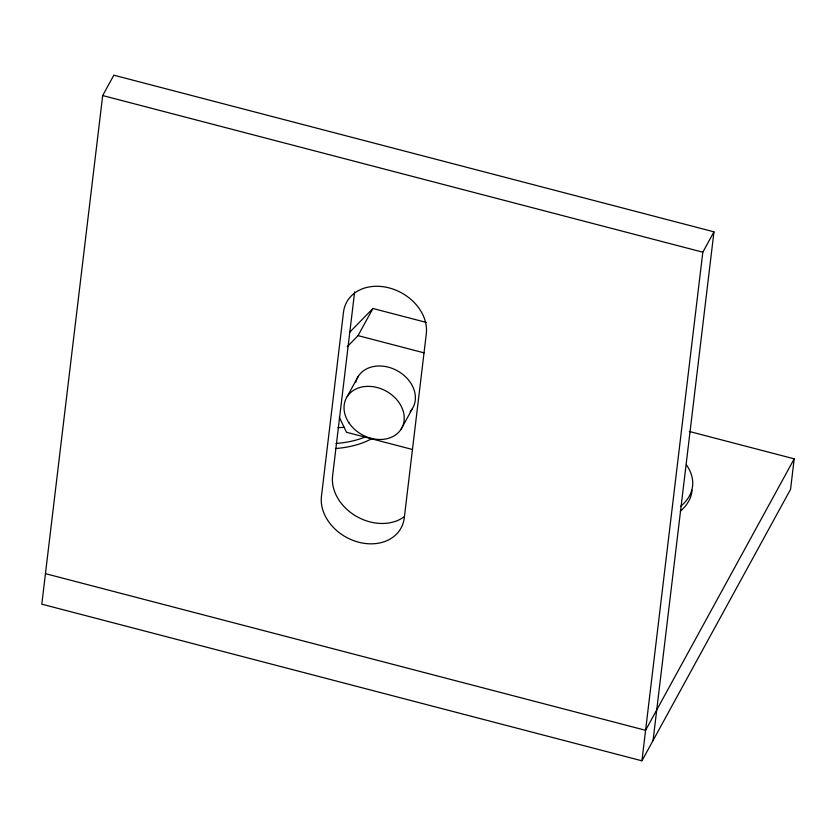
<?xml version="1.0" encoding="UTF-8"?>
<svg xmlns="http://www.w3.org/2000/svg" width="836" height="836" viewBox="0 0 836 836"><rect width="100%" height="100%" fill="white"/><g stroke="black" fill="none" stroke-linecap="round" stroke-linejoin="round"><path stroke-width="1.25" d="M653.073 740.456L713.965 231.833L113.832 75.188L102.682 95.544L41.8 604.167L641.933 760.812L790.542 489.353L794.2 458.839L689.334 431.47M354.642 291.827L332.592 475.945A43.556 34.412 28.7 0 0 356.711 516.512A43.556 34.412 28.7 0 0 404.3 516.69M641.933 760.812L702.815 252.19L713.965 231.833M347.233 346.71L358.059 335.623L372.919 308.484L426.475 322.466M347.201 396.536L358.341 376.179M401.071 429.307L412.221 408.94M794.2 458.839L645.58 730.298L45.457 573.653M349.469 332.488L372.919 308.484M337.953 427.687L344.432 427.332M102.682 95.544L702.815 252.19M358.059 335.623L424.071 352.855M412.503 449.496L346.491 432.264L339.27 417.164M355.791 382.156A31.517 24.902 28.7 0 1 397.027 370.599A31.517 24.902 28.7 0 1 410.194 411.511M686.534 465.015A75.742 44.245 6.8 0 1 680.891 506.135M692.041 490.199A75.742 44.245 6.8 0 1 680.285 511.214M364.987 437.082A75.742 44.245 6.8 0 1 336.082 443.446M372.208 438.419A75.742 44.245 6.8 0 1 335.476 448.524M343.491 312.183L321.452 496.302A43.556 34.412 28.7 0 0 358.654 542.209A43.556 34.412 28.7 0 0 404.269 517.923L426.308 333.804A43.556 34.412 28.7 0 0 389.095 287.897A43.556 34.412 28.7 0 0 343.491 312.183M348.967 422.87A31.517 24.902 28.7 0 0 401.04 429.286A31.517 24.902 28.7 0 0 372.396 386.608A31.517 24.902 28.7 0 0 348.967 422.87"/></g></svg>
